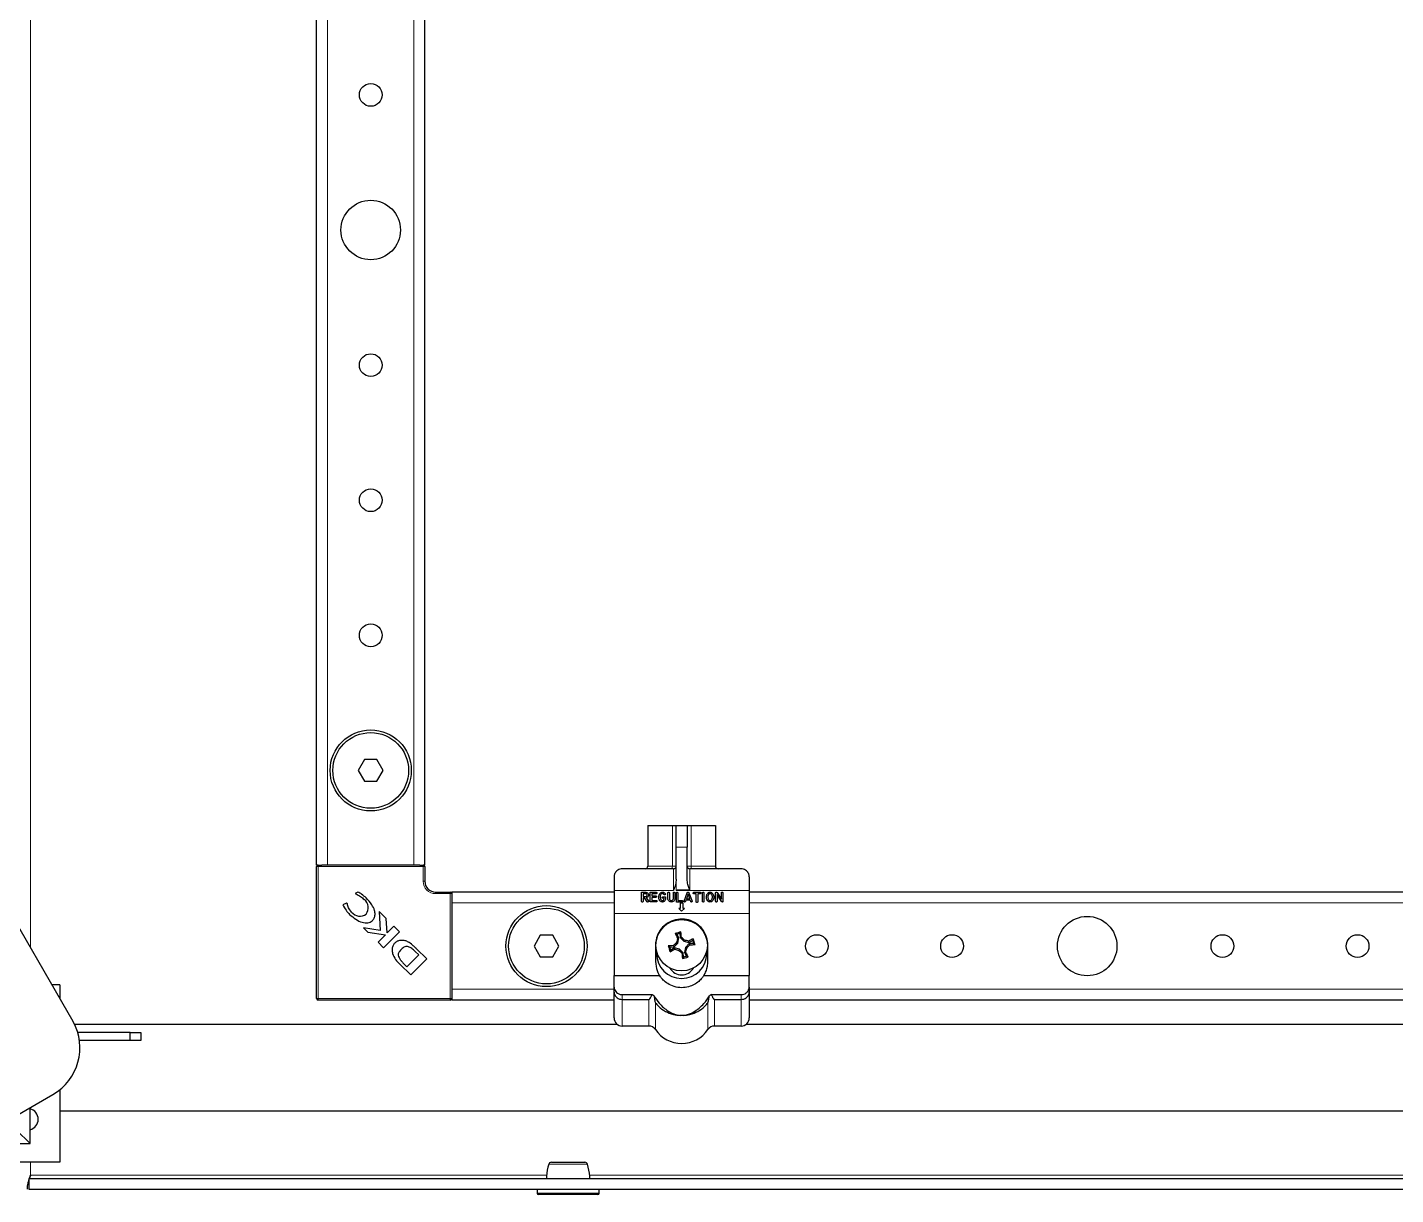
# Model space of a CAD drawing. Header units: millimetres. Extents: x -1235 to 3208, y -2404 to 1219.
# Drawn here: x -390.1 to -137.1, y -1553.3 to -1337.3 of the extents above; entities that cross this region are included whole.
import ezdxf

# ---------------------------------------------------------------- set-up
doc = ezdxf.new("R2010")
doc.units = ezdxf.units.MM

msp = doc.modelspace()

# ---------------------------------------------------------------- linework, layer by layer
at = {"color": 8, "linetype": 'Continuous', "lineweight": 18}
for p, q in [((-389.49, -1507.64), (-389.49, 558.01)), ((-334.59, -1492.32), (-334.59, 542.68)), ((-318.59, -1492.32), (-318.59, 542.68)), ((-270.81, -1492.52), (-270.81, -1485.02)), ((-267.36, -1485.02), (-267.36, -1492.52)), ((-268.09, -1489.02), (-270.09, -1489.02)), ((-336.59, -1492.62), (-336.29, -1492.62)), ((-336.29, -1492.32), (-336.29, -1492.62)), ((-336.29, -1492.62), (-336.29, -1517.02)), ((-316.89, -1492.62), (-336.29, -1492.62)), ((-316.89, -1492.32), (-316.89, -1492.62)), ((-316.89, -1495.32), (-316.89, -1492.62)), ((-316.89, -1492.62), (-316.59, -1492.62)), ((-275.34, -1492.52), (-270.81, -1492.52)), ((-270.81, -1492.52), (-270.09, -1492.52)), ((-268.09, -1492.52), (-267.36, -1492.52)), ((-267.36, -1492.52), (-262.84, -1492.52)), ((-316.59, -1495.32), (-316.89, -1495.32)), ((-270.59, -1497.02), (-270.59, -1493.02)), ((-270.09, -1497.02), (-270.09, -1494.96)), ((-267.59, -1493.02), (-267.59, -1496.95)), ((-314.59, -1497.32), (-314.59, -1497.62)), ((-311.89, -1497.62), (-314.59, -1497.62)), ((-311.89, -1497.32), (-311.89, -1497.62)), ((-311.89, -1517.02), (-311.89, -1497.62)), ((-311.89, -1497.62), (-311.59, -1497.62)), ((-270.59, -1497.02), (-281.59, -1497.02)), ((-256.59, -1497.02), (-270.09, -1497.02)), ((-281.59, -1499.32), (-311.59, -1499.32)), ((23.41, -1499.32), (-256.59, -1499.32)), ((-256.59, -1501.27), (-281.59, -1501.27)), ((-281.59, -1515.32), (-311.59, -1515.32)), ((23.41, -1515.32), (-256.59, -1515.32)), ((-336.29, -1517.02), (-336.59, -1517.02)), ((-336.29, -1517.02), (-311.89, -1517.02)), ((-336.29, -1517.02), (-336.29, -1517.32)), ((-311.89, -1517.02), (-311.89, -1517.32)), ((-311.89, -1517.02), (-311.59, -1517.02)), ((-280.09, -1516.31), (-280.09, -1517.2)), ((-280.09, -1517.2), (-280.09, -1522.12)), ((-275.18, -1522.12), (-275.18, -1517.2)), ((-273.94, -1517.8), (-273.94, -1522.77)), ((-264.23, -1522.77), (-264.23, -1517.8)), ((-263, -1517.2), (-263, -1522.12)), ((-258.09, -1517.2), (-258.09, -1516.31)), ((-258.09, -1522.12), (-258.09, -1517.2)), ((-389.49, -1549.72), (-389.49, -1547.32)), ((-294.06, -1549.72), (-389.49, -1549.72)), ((-3.06, -1549.72), (-286.11, -1549.72)), ((-295.84, -1553.07), (-293.23, -1553.07)), ((-293.23, -1553.07), (-284.34, -1553.07))]:
    msp.add_line(p, q, dxfattribs=at)
at = {"color": 7, "linetype": 'Continuous', "lineweight": 25}
for p, q in [((-336.59, -1492.32), (-336.59, 542.68)), ((-316.59, -1492.32), (-316.59, 542.68)), ((-327.74, -1472.82), (-328.89, -1474.82)), ((-328.89, -1474.82), (-327.74, -1476.82)), ((-325.43, -1472.82), (-327.74, -1472.82)), ((-324.28, -1474.82), (-325.43, -1472.82)), ((-325.43, -1476.82), (-324.28, -1474.82)), ((-327.74, -1476.82), (-325.43, -1476.82)), ((-275.34, -1485.02), (-275.34, -1492.52)), ((-275.34, -1485.02), (-270.81, -1485.02)), ((-270.81, -1485.02), (-270.09, -1485.02)), ((-270.09, -1485.02), (-268.09, -1485.02)), ((-270.09, -1489.02), (-270.09, -1485.02)), ((-268.09, -1485.02), (-268.09, -1489.02)), ((-268.09, -1485.02), (-267.36, -1485.02)), ((-267.36, -1485.02), (-262.84, -1485.02)), ((-262.84, -1485.02), (-262.84, -1492.52)), ((-270.09, -1494.96), (-270.09, -1489.02)), ((-268.09, -1494.96), (-268.09, -1489.02)), ((-381.62, -1521.26), (-399.46, -1490.37)), ((-336.29, -1492.32), (-336.59, -1492.32)), ((-336.59, -1517.02), (-336.59, -1492.62)), ((-336.29, -1492.32), (-335.64, -1492.32)), ((-334.59, -1492.32), (-335.64, -1492.32)), ((-318.59, -1492.32), (-334.59, -1492.32)), ((-317.53, -1492.32), (-318.59, -1492.32)), ((-317.53, -1492.32), (-316.89, -1492.32)), ((-316.59, -1492.32), (-316.89, -1492.32)), ((-316.59, -1492.62), (-316.59, -1495.32)), ((-281.59, -1494.52), (-281.59, -1497.02)), ((-270.59, -1493.02), (-280.09, -1493.02)), ((-258.09, -1493.02), (-267.59, -1493.02)), ((-256.59, -1494.52), (-256.59, -1497.02)), ((-328.96, -1497.32), (-329.47, -1497.57)), ((-329.47, -1497.57), (-329.36, -1497.68)), ((-314.59, -1497.32), (-311.89, -1497.32)), ((-281.59, -1497.32), (-311.59, -1497.32)), ((-311.59, -1497.32), (-311.59, -1497.62)), ((-311.59, -1497.62), (-311.59, -1498.26)), ((-281.59, -1497.02), (-281.59, -1501.27)), ((-276.49, -1499.03), (-276.49, -1497.37)), ((-276.49, -1497.37), (-275.74, -1497.37)), ((-276.23, -1497.63), (-276.23, -1498.14)), ((-275.73, -1497.63), (-276.23, -1497.63)), ((-274.89, -1499.14), (-274.89, -1497.37)), ((-274.89, -1497.37), (-273.82, -1497.37)), ((-273.82, -1497.63), (-274.62, -1497.63)), ((-274.62, -1497.63), (-274.62, -1498.04)), ((-271.63, -1498.56), (-271.63, -1497.48)), ((-271.36, -1497.48), (-271.36, -1498.56)), ((-270.62, -1498.54), (-270.62, -1497.48)), ((-270.36, -1497.48), (-270.36, -1498.54)), ((-270.07, -1499.17), (-270.07, -1497.51)), ((-269.8, -1497.51), (-269.8, -1498.9)), ((-268.65, -1498.99), (-268.07, -1497.46)), ((-267.91, -1497.7), (-268.22, -1498.57)), ((-267.59, -1498.57), (-267.91, -1497.7)), ((-267.75, -1497.48), (-267.16, -1498.99)), ((-266.82, -1497.37), (-265.7, -1497.37)), ((-266.4, -1497.63), (-266.82, -1497.63)), ((-266.4, -1499.1), (-266.4, -1497.63)), ((-265.7, -1497.63), (-266.09, -1497.63)), ((-266.09, -1497.63), (-266.09, -1499.1)), ((-265.23, -1499.03), (-265.23, -1497.5)), ((-264.96, -1497.5), (-264.96, -1499.03)), ((-262.81, -1499.03), (-262.81, -1497.47)), ((-261.7, -1499.06), (-262.54, -1497.79)), ((-262.54, -1497.79), (-262.54, -1499.03)), ((-262.53, -1497.43), (-261.73, -1498.66)), ((-261.73, -1498.66), (-261.73, -1497.48)), ((-261.46, -1497.48), (-261.46, -1499.04)), ((-256.59, -1497.02), (-256.59, -1501.27)), ((23.41, -1497.32), (-256.59, -1497.32)), ((-331.04, -1499.38), (-331.73, -1499.71)), ((-330.9, -1499.52), (-331.04, -1499.38)), ((-311.59, -1498.26), (-311.59, -1499.32)), ((-311.59, -1499.32), (-311.59, -1515.32)), ((-276.23, -1498.14), (-275.64, -1498.14)), ((-275.94, -1498.4), (-276.23, -1498.4)), ((-276.23, -1498.4), (-276.23, -1499.03)), ((-275.45, -1499.11), (-275.94, -1498.4)), ((-275.63, -1498.4), (-275.23, -1498.97)), ((-273.82, -1499.14), (-274.89, -1499.14)), ((-274.62, -1498.04), (-273.88, -1498.04)), ((-273.88, -1498.31), (-274.62, -1498.31)), ((-274.62, -1498.31), (-274.62, -1498.88)), ((-274.62, -1498.88), (-273.82, -1498.88)), ((-272.55, -1498.21), (-272.06, -1498.21)), ((-272.35, -1498.47), (-272.55, -1498.47)), ((-272.06, -1498.21), (-272.06, -1498.51)), ((-269, -1499.17), (-270.07, -1499.17)), ((-269.8, -1498.9), (-269.01, -1498.9)), ((-269.59, -1500.37), (-269.09, -1500.87)), ((-269.34, -1500.37), (-269.59, -1500.37)), ((-268.84, -1499.37), (-269.34, -1499.37)), ((-269.34, -1499.37), (-269.34, -1500.37)), ((-269.09, -1500.87), (-268.59, -1500.37)), ((-268.84, -1500.37), (-268.84, -1499.37)), ((-268.59, -1500.37), (-268.84, -1500.37)), ((-268.31, -1498.83), (-268.4, -1499.08)), ((-267.5, -1498.83), (-268.31, -1498.83)), ((-268.22, -1498.57), (-267.59, -1498.57)), ((-267.4, -1499.07), (-267.5, -1498.83)), ((-325, -1500.95), (-324.82, -1504.42)), ((-323.71, -1502.23), (-325, -1500.95)), ((-323.54, -1504.89), (-323.71, -1502.23)), ((-281.59, -1501.27), (-281.59, -1512.77)), ((-256.59, -1501.27), (-256.59, -1512.77)), ((-327.92, -1503.95), (-327.12, -1504.74)), ((-324.82, -1504.42), (-327.92, -1503.95)), ((-327.12, -1504.74), (-323.85, -1505.23)), ((-323.85, -1505.23), (-325.24, -1506.62)), ((-324.2, -1507.67), (-321.24, -1504.71)), ((-322.29, -1503.65), (-323.54, -1504.89)), ((-321.24, -1504.71), (-322.29, -1503.65)), ((-295.24, -1505.32), (-296.39, -1507.32)), ((-292.93, -1505.32), (-295.24, -1505.32)), ((-291.78, -1507.32), (-292.93, -1505.32)), ((-269.99, -1505.13), (-270.3, -1505.01)), ((-269.99, -1505.13), (-269.41, -1504.96)), ((-269.59, -1505.82), (-269.99, -1505.13)), ((-269.41, -1504.96), (-269.22, -1504.7)), ((-269.41, -1504.96), (-269.38, -1505.76)), ((-325.24, -1506.62), (-324.2, -1507.67)), ((-318.12, -1507.82), (-318.14, -1507.8)), ((-316.23, -1509.71), (-318.12, -1507.82)), ((-296.39, -1507.32), (-295.24, -1509.32)), ((-292.93, -1509.32), (-291.78, -1507.32)), ((-273.94, -1507.17), (-273.94, -1510.17)), ((-271.29, -1507.5), (-271.55, -1507.31)), ((-271.29, -1507.5), (-270.49, -1507.46)), ((-271.12, -1508.08), (-271.29, -1507.5)), ((-270.43, -1507.67), (-271.12, -1508.08)), ((-270.49, -1507.46), (-270.59, -1507.24)), ((-270.49, -1507.46), (-269.82, -1506.76)), ((-270.43, -1507.67), (-270.4, -1507.92)), ((-269.49, -1507.9), (-270.43, -1507.67)), ((-269.82, -1506.76), (-270.03, -1506.65)), ((-269.59, -1505.82), (-269.83, -1505.86)), ((-269.82, -1506.76), (-269.59, -1505.82)), ((-269.49, -1507.9), (-269.61, -1508.12)), ((-268.79, -1508.58), (-269.49, -1507.9)), ((-269.38, -1505.76), (-269.16, -1505.66)), ((-269.38, -1505.76), (-268.68, -1506.43)), ((-268.68, -1506.43), (-268.57, -1506.22)), ((-268.68, -1506.43), (-267.74, -1506.66)), ((-268.35, -1507.57), (-268.58, -1508.51)), ((-267.68, -1506.87), (-268.35, -1507.57)), ((-268.35, -1507.57), (-268.14, -1507.69)), ((-267.74, -1506.66), (-267.77, -1506.42)), ((-267.74, -1506.66), (-267.05, -1506.26)), ((-266.88, -1506.84), (-267.68, -1506.87)), ((-267.68, -1506.87), (-267.58, -1507.09)), ((-267.05, -1506.26), (-266.93, -1505.96)), ((-267.05, -1506.26), (-266.88, -1506.84)), ((-266.88, -1506.84), (-266.62, -1507.03)), ((-264.24, -1510.17), (-264.24, -1507.17)), ((-320.64, -1510.43), (-319.89, -1511.15)), ((-319.89, -1511.15), (-317.71, -1508.97)), ((-319.19, -1512.67), (-316.23, -1509.71)), ((-317.71, -1508.97), (-318.39, -1508.31)), ((-295.24, -1509.32), (-292.93, -1509.32)), ((-273.74, -1508.67), (-273.94, -1508.67)), ((-271.12, -1508.08), (-271.24, -1508.38)), ((-268.79, -1508.58), (-269.01, -1508.68)), ((-268.76, -1509.37), (-268.95, -1509.64)), ((-268.76, -1509.37), (-268.79, -1508.58)), ((-268.18, -1509.2), (-268.76, -1509.37)), ((-268.58, -1508.51), (-268.34, -1508.48)), ((-268.58, -1508.51), (-268.18, -1509.2)), ((-268.18, -1509.2), (-267.87, -1509.32)), ((-264.24, -1508.67), (-264.44, -1508.67)), ((-321.18, -1510.68), (-319.19, -1512.67)), ((-281.59, -1514.91), (-281.59, -1512.77)), ((-281.59, -1512.77), (-273.18, -1512.77)), ((-264.99, -1512.77), (-256.59, -1512.77)), ((-256.59, -1514.91), (-256.59, -1512.77)), ((-384.09, -1514.52), (-385.52, -1514.52)), ((-384.09, -1514.52), (-384.09, -1517)), ((-311.59, -1515.32), (-311.59, -1516.37)), ((-281.59, -1515.82), (-281.59, -1514.91)), ((-256.59, -1514.91), (-256.59, -1515.82)), ((-311.89, -1517.32), (-336.29, -1517.32)), ((-311.59, -1516.37), (-311.59, -1517.02)), ((-311.59, -1517.02), (-311.59, -1517.32)), ((-281.59, -1517.32), (-311.59, -1517.32)), ((-281.59, -1520.62), (-281.59, -1515.82)), ((-280.09, -1516.31), (-274.57, -1516.31)), ((-280.09, -1517.2), (-275.18, -1517.2)), ((-263.6, -1516.31), (-258.09, -1516.31)), ((-263, -1517.2), (-258.09, -1517.2)), ((-256.59, -1515.82), (-256.59, -1520.62)), ((23.41, -1517.32), (-256.59, -1517.32)), ((-280.99, -1521.82), (-381.34, -1521.82)), ((-275.18, -1522.12), (-280.09, -1522.12)), ((-258.09, -1522.12), (-263, -1522.12)), ((48.91, -1521.82), (-257.19, -1521.82)), ((-371.09, -1523.32), (-380.76, -1523.32)), ((-371.09, -1524.82), (-380.45, -1524.82)), ((-371.09, -1524.82), (-371.09, -1523.32)), ((-371.09, -1523.32), (-369.09, -1523.32)), ((-369.09, -1524.82), (-371.09, -1524.82)), ((-369.09, -1523.32), (-369.09, -1524.82)), ((-392.31, -1538.79), (-385.36, -1534.78)), ((-384.09, -1533.9), (-384.09, -1547.32)), ((-389.59, -1537.42), (-389.59, -1537.22)), ((-389.59, -1541.29), (-389.59, -1537.42)), ((-384.09, -1537.82), (48.91, -1537.82)), ((-392.08, -1541.36), (-389.59, -1543.86)), ((-389.59, -1543.86), (-389.59, -1541.29)), ((-398.59, -1543.86), (-389.59, -1543.86)), ((-384.09, -1547.32), (-404.09, -1547.32)), ((-389.79, -1550.32), (100.61, -1550.32)), ((-389.79, -1550.32), (-389.79, -1552.32)), ((-389.7, -1550.32), (-389.49, -1549.72)), ((-389.79, -1552.32), (100.61, -1552.32)), ((-295.84, -1552.32), (-295.84, -1553.07)), ((-293.09, -1553.32), (-295.59, -1553.32)), ((-284.59, -1553.32), (-293.09, -1553.32)), ((-284.34, -1553.07), (-284.34, -1552.32))]:
    msp.add_line(p, q, dxfattribs=at)
at = {"color": 8, "linetype": 'Continuous', "lineweight": 18, "flags": 128}
for points in [[(-270.81, -1492.52), (-270.81, -1492.62), (-270.82, -1492.71), (-270.83, -1492.8), (-270.85, -1492.87), (-270.87, -1492.93), (-270.89, -1492.98), (-270.92, -1493.01), (-270.95, -1493.02)], [(-267.22, -1493.02), (-267.25, -1493.01), (-267.28, -1492.98), (-267.3, -1492.93), (-267.32, -1492.87), (-267.34, -1492.8), (-267.35, -1492.71), (-267.36, -1492.62), (-267.36, -1492.52)]]:
    msp.add_lwpolyline(points, dxfattribs=at)
at = {"color": 7, "linetype": 'Continuous', "lineweight": 25}
for centre, radius in [((-326.59, -1349.82), 2.1), ((-326.59, -1374.82), 5.5), ((-326.59, -1399.82), 2.1), ((-326.59, -1424.82), 2.1), ((-326.59, -1449.82), 2.1), ((-326.59, -1474.82), 7.5), ((-326.59, -1474.82), 7), ((-294.09, -1507.32), 7.5), ((-294.09, -1507.32), 7), ((-269.09, -1507.17), 4.75), ((-194.09, -1507.32), 5.5), ((-244.09, -1507.32), 2.1), ((-219.09, -1507.32), 2.1), ((-169.09, -1507.32), 2.1), ((-144.09, -1507.32), 2.1)]:
    msp.add_circle(centre, radius, dxfattribs=at)
for centre, radius, start, end in [((-336.29, -1492.62), 0.3, 90, 180), ((-316.89, -1492.62), 0.3, 0, 90), ((-275.84, -1492.52), 0.5, 270, 0), ((-270.59, -1492.52), 0.5, 270, 0), ((-267.59, -1492.52), 0.5, 180, 270), ((-262.34, -1492.52), 0.5, 180, 270), ((-314.59, -1495.32), 2, 180, 270), ((-311.89, -1497.62), 0.3, 0, 90), ((-328.99, -1500.24), 1.94, 323.3097, 52.3464), ((-328.59, -1499.81), 1.97, 218.454, 305.887), ((-248.79, -1576.73), 74.88, 105.834, 106.6907), ((-209.53, -1472.23), 69.05, 208.3479, 209.1477), ((-338.09, -1509.73), 69.05, 3.3769, 4.1768), ((-266.53, -1576.17), 69.05, 93.3769, 94.1768), ((-199.52, -1486.88), 74.88, 195.834, 196.6907), ((-304.03, -1447.61), 69.05, 298.3479, 299.1477), ((-215.22, -1558.72), 75.61, 136.4711, 137.0889), ((-251.38, -1434.74), 75.61, 255.4358, 256.0536), ((-196.65, -1524.87), 75.61, 165.4358, 166.0536), ((-320.64, -1561.04), 75.61, 46.4711, 47.0889), ((-286.79, -1579.6), 75.61, 75.4358, 76.0536), ((-341.52, -1489.47), 75.61, 345.4358, 346.0536), ((-322.96, -1455.61), 75.61, 316.4711, 317.0889), ((-234.15, -1566.72), 69.05, 118.3479, 119.1477), ((-271.65, -1438.17), 69.05, 273.3769, 274.1768), ((-338.65, -1527.46), 74.88, 15.834, 16.6907), ((-317.98, -1507.02), 4.87, 200.3445, 228.7777), ((-316.16, -1506.24), 6.12, 216.9888, 223.0744), ((-269.09, -1508.67), 4.65, 180, 0), ((-217.53, -1453.3), 75.61, 226.4711, 227.0889), ((-200.09, -1504.61), 69.05, 183.3769, 184.1768), ((-289.38, -1437.6), 74.88, 285.834, 286.6907), ((-328.64, -1542.11), 69.05, 28.3479, 29.1477), ((-269.09, -1510.17), 2.5, 209.1764, 330.8236), ((-336.29, -1517.02), 0.3, 180, 270), ((-311.89, -1517.02), 0.3, 270, 0), ((-280.09, -1520.62), 1.5, 180, 270), ((-258.09, -1520.62), 1.5, 270, 0), ((-390.36, -1526.12), 10, 300, 29.0469), ((-275.18, -1523.62), 1.5, 34.5604, 90), ((-269.09, -1519.42), 5.9, 214.5604, 325.4396), ((-263, -1523.62), 1.5, 90, 145.4396), ((-390.09, -1539.36), 2, 284.4775, 75.5225), ((-293.2, -1547.82), 0.5, 89.9637, 164.834), ((-286.97, -1547.82), 0.5, 15.2465, 90.046), ((-295.59, -1553.07), 0.25, 180, 270), ((-284.59, -1553.07), 0.25, 270, 0)]:
    msp.add_arc(centre, radius, start, end, dxfattribs=at)
at = {"color": 8, "linetype": 'Continuous', "lineweight": 18}
msp.add_arc((-314.59, -1495.32), 2.3, 180, 270, dxfattribs=at)
at = {"color": 7, "linetype": 'Continuous', "lineweight": 25}
msp.add_ellipse((15159.09, -1497.02), major_axis=(15429.18, 0), ratio=0.000259, start_param=3.123591, end_param=3.141593, dxfattribs=at)
for points, knots in [([(-280.09, -1493.02), (-280.09, -1493.02), (-280.16, -1493.02), (-280.51, -1493.04), (-281.04, -1493.28), (-281.5, -1493.86), (-281.56, -1494.33), (-281.59, -1494.52)], [0, 0, 0, 0, 0.003231, 0.101221, 0.514725, 0.80586, 1, 1, 1, 1]), ([(-270.09, -1494.96), (-270.12, -1495.29), (-270.2, -1496), (-270.46, -1496.66), (-270.58, -1497.01), (-270.59, -1497.02)], [0, 0, 0, 0, 0.475461, 0.994056, 1, 1, 1, 1]), ([(-267.59, -1496.95), (-267.59, -1496.95), (-267.59, -1496.95), (-267.6, -1496.94), (-267.61, -1496.92), (-267.64, -1496.84), (-267.76, -1496.51), (-267.99, -1495.88), (-268.05, -1495.28), (-268.09, -1494.96)], [0, 0, 0, 0, 0.00167, 0.003889, 0.009531, 0.034361, 0.132751, 0.526214, 1, 1, 1, 1]), ([(-256.59, -1494.52), (-256.61, -1494.33), (-256.67, -1493.86), (-257.13, -1493.28), (-257.66, -1493.04), (-258.01, -1493.02), (-258.08, -1493.02), (-258.09, -1493.02)], [0, 0, 0, 0, 0.19414, 0.485275, 0.898779, 0.996769, 1, 1, 1, 1]), ([(-329.36, -1497.68), (-329.05, -1497.82), (-328.47, -1498.09), (-328.01, -1498.51), (-327.81, -1498.71)], [0, 0, 0, 0, 0.5476433, 1, 1, 1, 1]), ([(-327.45, -1498.42), (-327.71, -1498.18), (-328.18, -1497.75), (-328.73, -1497.45), (-328.96, -1497.32)], [0, 0, 0, 0, 0.577653, 1, 1, 1, 1]), ([(-275.74, -1497.37), (-275.66, -1497.38), (-275.52, -1497.39), (-275.41, -1497.47), (-275.36, -1497.51)], [0, 0, 0, 0, 0.559747, 1, 1, 1, 1]), ([(-275.54, -1497.7), (-275.58, -1497.68), (-275.63, -1497.64), (-275.7, -1497.64), (-275.73, -1497.63)], [0, 0, 0, 0, 0.559136, 1, 1, 1, 1]), ([(-275.46, -1497.9), (-275.47, -1497.85), (-275.47, -1497.78), (-275.52, -1497.73), (-275.54, -1497.7)], [0, 0, 0, 0, 0.559692, 1, 1, 1, 1]), ([(-275.54, -1498.09), (-275.52, -1498.08), (-275.5, -1498.05), (-275.47, -1497.98), (-275.46, -1497.93), (-275.46, -1497.9)], [0, 0, 0, 0, 0.279917, 0.56006, 1, 1, 1, 1]), ([(-275.2, -1497.89), (-275.21, -1497.99), (-275.22, -1498.15), (-275.34, -1498.26), (-275.4, -1498.31)], [0, 0, 0, 0, 0.559457, 1, 1, 1, 1]), ([(-275.36, -1497.51), (-275.31, -1497.57), (-275.21, -1497.68), (-275.2, -1497.83), (-275.2, -1497.89)], [0, 0, 0, 0, 0.5589475, 1, 1, 1, 1]), ([(-273.82, -1497.37), (-273.8, -1497.37), (-273.76, -1497.37), (-273.7, -1497.4), (-273.67, -1497.45), (-273.67, -1497.49), (-273.67, -1497.5)], [0, 0, 0, 0, 0.280872, 0.559701, 0.779382, 1, 1, 1, 1]), ([(-273.67, -1497.5), (-273.67, -1497.52), (-273.68, -1497.57), (-273.73, -1497.63), (-273.79, -1497.63), (-273.82, -1497.63)], [0, 0, 0, 0, 0.2810527, 0.5596626, 1, 1, 1, 1]), ([(-273.33, -1498.27), (-273.32, -1498.14), (-273.31, -1497.89), (-273.19, -1497.69), (-273.13, -1497.6)], [0, 0, 0, 0, 0.56034, 1, 1, 1, 1]), ([(-273.13, -1497.6), (-273.06, -1497.52), (-272.92, -1497.37), (-272.73, -1497.35), (-272.64, -1497.35)], [0, 0, 0, 0, 0.5592171, 1, 1, 1, 1]), ([(-272.65, -1497.61), (-272.69, -1497.61), (-272.76, -1497.62), (-272.88, -1497.7), (-273.04, -1497.91), (-273.05, -1498.13), (-273.06, -1498.27)], [0, 0, 0, 0, 0.125332, 0.250695, 0.500738, 1, 1, 1, 1]), ([(-272.46, -1497.66), (-272.49, -1497.64), (-272.55, -1497.61), (-272.62, -1497.61), (-272.65, -1497.61)], [0, 0, 0, 0, 0.558634, 1, 1, 1, 1]), ([(-272.64, -1497.35), (-272.57, -1497.35), (-272.45, -1497.35), (-272.34, -1497.41), (-272.29, -1497.44)], [0, 0, 0, 0, 0.560514, 1, 1, 1, 1]), ([(-272.36, -1497.77), (-272.37, -1497.75), (-272.4, -1497.71), (-272.44, -1497.67), (-272.46, -1497.66)], [0, 0, 0, 0, 0.560467, 1, 1, 1, 1]), ([(-272.25, -1497.83), (-272.27, -1497.83), (-272.32, -1497.82), (-272.34, -1497.79), (-272.36, -1497.77)], [0, 0, 0, 0, 0.558039, 1, 1, 1, 1]), ([(-272.29, -1497.44), (-272.26, -1497.47), (-272.19, -1497.52), (-272.14, -1497.59), (-272.12, -1497.62)], [0, 0, 0, 0, 0.559542, 1, 1, 1, 1]), ([(-272.09, -1497.71), (-272.1, -1497.73), (-272.11, -1497.77), (-272.15, -1497.81), (-272.2, -1497.83), (-272.23, -1497.83), (-272.25, -1497.83)], [0, 0, 0, 0, 0.277709, 0.558209, 0.77892, 1, 1, 1, 1]), ([(-272.12, -1497.62), (-272.11, -1497.64), (-272.1, -1497.66), (-272.09, -1497.69), (-272.09, -1497.71)], [0, 0, 0, 0, 0.560691, 1, 1, 1, 1]), ([(-271.63, -1497.48), (-271.63, -1497.46), (-271.62, -1497.42), (-271.6, -1497.37), (-271.55, -1497.35), (-271.52, -1497.35), (-271.51, -1497.35)], [0, 0, 0, 0, 0.280849, 0.55949, 0.779158, 1, 1, 1, 1]), ([(-271.51, -1497.35), (-271.49, -1497.35), (-271.44, -1497.35), (-271.39, -1497.38), (-271.37, -1497.43), (-271.36, -1497.46), (-271.36, -1497.48)], [0, 0, 0, 0, 0.28091, 0.559174, 0.779166, 1, 1, 1, 1]), ([(-270.62, -1497.48), (-270.62, -1497.46), (-270.62, -1497.42), (-270.59, -1497.37), (-270.54, -1497.35), (-270.51, -1497.35), (-270.5, -1497.35)], [0, 0, 0, 0, 0.2809, 0.559498, 0.779148, 1, 1, 1, 1]), ([(-270.5, -1497.35), (-270.48, -1497.35), (-270.44, -1497.35), (-270.38, -1497.38), (-270.36, -1497.43), (-270.36, -1497.46), (-270.36, -1497.48)], [0, 0, 0, 0, 0.280888, 0.559023, 0.779155, 1, 1, 1, 1]), ([(-270.07, -1497.51), (-270.07, -1497.49), (-270.07, -1497.45), (-270.04, -1497.4), (-269.99, -1497.37), (-269.96, -1497.37), (-269.95, -1497.37)], [0, 0, 0, 0, 0.280912, 0.559405, 0.779108, 1, 1, 1, 1]), ([(-269.95, -1497.37), (-269.93, -1497.37), (-269.88, -1497.37), (-269.83, -1497.41), (-269.81, -1497.46), (-269.81, -1497.49), (-269.8, -1497.51)], [0, 0, 0, 0, 0.280813, 0.559099, 0.77917, 1, 1, 1, 1]), ([(-268.07, -1497.46), (-268.06, -1497.44), (-268.05, -1497.4), (-268, -1497.36), (-267.95, -1497.35), (-267.92, -1497.35)], [0, 0, 0, 0, 0.2814649, 0.5617718, 1, 1, 1, 1]), ([(-267.92, -1497.35), (-267.9, -1497.35), (-267.86, -1497.35), (-267.79, -1497.39), (-267.76, -1497.44), (-267.75, -1497.48)], [0, 0, 0, 0, 0.2812256, 0.5615217, 1, 1, 1, 1]), ([(-266.95, -1497.5), (-266.95, -1497.48), (-266.95, -1497.44), (-266.91, -1497.39), (-266.86, -1497.37), (-266.83, -1497.37), (-266.82, -1497.37)], [0, 0, 0, 0, 0.280713, 0.558701, 0.779045, 1, 1, 1, 1]), ([(-266.82, -1497.63), (-266.84, -1497.63), (-266.88, -1497.63), (-266.93, -1497.6), (-266.95, -1497.55), (-266.95, -1497.52), (-266.95, -1497.5)], [0, 0, 0, 0, 0.2807603, 0.5588212, 0.7789154, 1, 1, 1, 1]), ([(-265.7, -1497.37), (-265.68, -1497.37), (-265.63, -1497.37), (-265.57, -1497.4), (-265.54, -1497.45), (-265.54, -1497.48), (-265.54, -1497.5)], [0, 0, 0, 0, 0.280951, 0.559967, 0.779431, 1, 1, 1, 1]), ([(-265.54, -1497.5), (-265.54, -1497.52), (-265.54, -1497.57), (-265.6, -1497.63), (-265.66, -1497.63), (-265.7, -1497.63)], [0, 0, 0, 0, 0.2810191, 0.5596788, 1, 1, 1, 1]), ([(-265.23, -1497.5), (-265.23, -1497.48), (-265.22, -1497.44), (-265.2, -1497.4), (-265.15, -1497.37), (-265.12, -1497.37), (-265.11, -1497.37)], [0, 0, 0, 0, 0.280828, 0.559417, 0.779393, 1, 1, 1, 1]), ([(-265.11, -1497.37), (-265.09, -1497.37), (-265.04, -1497.37), (-264.99, -1497.4), (-264.97, -1497.45), (-264.96, -1497.49), (-264.96, -1497.5)], [0, 0, 0, 0, 0.2807653, 0.5591779, 0.7791749, 1, 1, 1, 1]), ([(-264.51, -1498.27), (-264.5, -1498.14), (-264.49, -1497.92), (-264.38, -1497.73), (-264.34, -1497.64)], [0, 0, 0, 0, 0.5599138, 1, 1, 1, 1]), ([(-264.34, -1497.64), (-264.27, -1497.55), (-264.15, -1497.39), (-263.95, -1497.36), (-263.86, -1497.35)], [0, 0, 0, 0, 0.560137, 1, 1, 1, 1]), ([(-264.15, -1497.81), (-264.18, -1497.9), (-264.24, -1498.04), (-264.24, -1498.2), (-264.24, -1498.27)], [0, 0, 0, 0, 0.559075, 1, 1, 1, 1]), ([(-263.86, -1497.61), (-263.89, -1497.61), (-263.96, -1497.62), (-264.07, -1497.69), (-264.12, -1497.77), (-264.15, -1497.81)], [0, 0, 0, 0, 0.2798318, 0.559843, 1, 1, 1, 1]), ([(-263.86, -1497.35), (-263.8, -1497.35), (-263.68, -1497.36), (-263.48, -1497.45), (-263.39, -1497.57), (-263.33, -1497.64)], [0, 0, 0, 0, 0.280496, 0.560765, 1, 1, 1, 1]), ([(-263.52, -1497.81), (-263.57, -1497.75), (-263.66, -1497.64), (-263.8, -1497.62), (-263.86, -1497.61)], [0, 0, 0, 0, 0.559596, 1, 1, 1, 1]), ([(-263.4, -1498.27), (-263.41, -1498.18), (-263.42, -1498.02), (-263.49, -1497.88), (-263.52, -1497.81)], [0, 0, 0, 0, 0.560046, 1, 1, 1, 1]), ([(-263.33, -1497.64), (-263.27, -1497.75), (-263.16, -1497.95), (-263.15, -1498.17), (-263.14, -1498.27)], [0, 0, 0, 0, 0.559312, 1, 1, 1, 1]), ([(-262.81, -1497.47), (-262.8, -1497.45), (-262.8, -1497.42), (-262.77, -1497.37), (-262.73, -1497.35), (-262.7, -1497.35), (-262.69, -1497.35)], [0, 0, 0, 0, 0.280941, 0.559114, 0.779089, 1, 1, 1, 1]), ([(-262.69, -1497.35), (-262.67, -1497.35), (-262.64, -1497.35), (-262.58, -1497.37), (-262.55, -1497.41), (-262.53, -1497.43)], [0, 0, 0, 0, 0.280638, 0.560877, 1, 1, 1, 1]), ([(-261.73, -1497.48), (-261.73, -1497.46), (-261.72, -1497.42), (-261.7, -1497.37), (-261.65, -1497.35), (-261.62, -1497.35), (-261.61, -1497.35)], [0, 0, 0, 0, 0.280888, 0.559482, 0.77927, 1, 1, 1, 1]), ([(-261.61, -1497.35), (-261.59, -1497.35), (-261.54, -1497.35), (-261.49, -1497.38), (-261.47, -1497.43), (-261.46, -1497.46), (-261.46, -1497.48)], [0, 0, 0, 0, 0.280836, 0.55925, 0.779182, 1, 1, 1, 1]), ([(-331.73, -1499.71), (-331.55, -1500.05), (-331.21, -1500.68), (-330.72, -1501.21), (-330.49, -1501.45)], [0, 0, 0, 0, 0.5368, 1, 1, 1, 1]), ([(-330.13, -1501.03), (-330.35, -1500.77), (-330.73, -1500.33), (-330.85, -1499.76), (-330.9, -1499.52)], [0, 0, 0, 0, 0.579608, 1, 1, 1, 1]), ([(-326.33, -1502.65), (-326.19, -1502.49), (-325.91, -1502.15), (-325.74, -1501.46), (-325.87, -1500.58), (-326.44, -1499.51), (-327.08, -1498.82), (-327.45, -1498.42)], [0, 0, 0, 0, 0.130532, 0.266031, 0.423997, 0.666819, 1, 1, 1, 1]), ([(-276.37, -1499.17), (-276.39, -1499.17), (-276.43, -1499.16), (-276.47, -1499.13), (-276.49, -1499.08), (-276.49, -1499.05), (-276.49, -1499.03)], [0, 0, 0, 0, 0.280437, 0.558281, 0.778899, 1, 1, 1, 1]), ([(-276.23, -1499.03), (-276.23, -1499.05), (-276.23, -1499.1), (-276.27, -1499.15), (-276.32, -1499.17), (-276.36, -1499.17), (-276.37, -1499.17)], [0, 0, 0, 0, 0.280498, 0.558325, 0.778868, 1, 1, 1, 1]), ([(-275.64, -1498.14), (-275.62, -1498.13), (-275.58, -1498.13), (-275.55, -1498.1), (-275.54, -1498.09)], [0, 0, 0, 0, 0.558174, 1, 1, 1, 1]), ([(-275.4, -1498.31), (-275.44, -1498.34), (-275.51, -1498.39), (-275.6, -1498.4), (-275.63, -1498.4)], [0, 0, 0, 0, 0.56031, 1, 1, 1, 1]), ([(-275.35, -1499.17), (-275.36, -1499.17), (-275.38, -1499.17), (-275.42, -1499.15), (-275.44, -1499.13), (-275.45, -1499.11)], [0, 0, 0, 0, 0.2802197, 0.5613047, 1, 1, 1, 1]), ([(-275.2, -1499.04), (-275.2, -1499.06), (-275.21, -1499.1), (-275.25, -1499.14), (-275.3, -1499.17), (-275.33, -1499.17), (-275.35, -1499.17)], [0, 0, 0, 0, 0.278138, 0.558544, 0.779161, 1, 1, 1, 1]), ([(-275.23, -1498.97), (-275.22, -1498.98), (-275.2, -1499), (-275.2, -1499.03), (-275.2, -1499.04)], [0, 0, 0, 0, 0.561079, 1, 1, 1, 1]), ([(-273.88, -1498.04), (-273.85, -1498.04), (-273.81, -1498.04), (-273.75, -1498.07), (-273.73, -1498.12), (-273.72, -1498.16), (-273.72, -1498.17)], [0, 0, 0, 0, 0.2809452, 0.5598972, 0.7795247, 1, 1, 1, 1]), ([(-273.72, -1498.17), (-273.72, -1498.2), (-273.73, -1498.24), (-273.78, -1498.3), (-273.84, -1498.3), (-273.88, -1498.31)], [0, 0, 0, 0, 0.281099, 0.559768, 1, 1, 1, 1]), ([(-273.82, -1498.88), (-273.8, -1498.88), (-273.76, -1498.88), (-273.7, -1498.91), (-273.67, -1498.96), (-273.67, -1499), (-273.67, -1499.01)], [0, 0, 0, 0, 0.280912, 0.5597137, 0.7794989, 1, 1, 1, 1]), ([(-273.67, -1499.01), (-273.67, -1499.03), (-273.68, -1499.08), (-273.73, -1499.14), (-273.79, -1499.14), (-273.82, -1499.14)], [0, 0, 0, 0, 0.281214, 0.559901, 1, 1, 1, 1]), ([(-273.14, -1498.88), (-273.2, -1498.77), (-273.31, -1498.58), (-273.32, -1498.37), (-273.33, -1498.27)], [0, 0, 0, 0, 0.5593467, 1, 1, 1, 1]), ([(-272.61, -1499.17), (-272.67, -1499.16), (-272.79, -1499.15), (-272.98, -1499.06), (-273.08, -1498.95), (-273.14, -1498.88)], [0, 0, 0, 0, 0.280314, 0.560507, 1, 1, 1, 1]), ([(-273.06, -1498.27), (-273.06, -1498.36), (-273.05, -1498.51), (-272.98, -1498.64), (-272.95, -1498.7)], [0, 0, 0, 0, 0.55998, 1, 1, 1, 1]), ([(-272.95, -1498.7), (-272.9, -1498.76), (-272.81, -1498.87), (-272.68, -1498.89), (-272.62, -1498.9)], [0, 0, 0, 0, 0.5608576, 1, 1, 1, 1]), ([(-272.68, -1498.34), (-272.68, -1498.32), (-272.68, -1498.28), (-272.65, -1498.23), (-272.6, -1498.21), (-272.57, -1498.21), (-272.55, -1498.21)], [0, 0, 0, 0, 0.280637, 0.55889, 0.779144, 1, 1, 1, 1]), ([(-272.55, -1498.47), (-272.57, -1498.47), (-272.61, -1498.47), (-272.66, -1498.44), (-272.68, -1498.39), (-272.68, -1498.36), (-272.68, -1498.34)], [0, 0, 0, 0, 0.280664, 0.558735, 0.779002, 1, 1, 1, 1]), ([(-272.62, -1498.9), (-272.59, -1498.9), (-272.53, -1498.9), (-272.43, -1498.85), (-272.4, -1498.78), (-272.38, -1498.74)], [0, 0, 0, 0, 0.281265, 0.561609, 1, 1, 1, 1]), ([(-272.27, -1499.04), (-272.32, -1499.08), (-272.43, -1499.16), (-272.56, -1499.16), (-272.61, -1499.17)], [0, 0, 0, 0, 0.558998, 1, 1, 1, 1]), ([(-272.38, -1498.74), (-272.37, -1498.69), (-272.35, -1498.6), (-272.35, -1498.51), (-272.35, -1498.47)], [0, 0, 0, 0, 0.559597, 1, 1, 1, 1]), ([(-272.06, -1498.51), (-272.06, -1498.62), (-272.08, -1498.82), (-272.21, -1498.98), (-272.27, -1499.04)], [0, 0, 0, 0, 0.560493, 1, 1, 1, 1]), ([(-271.41, -1499.03), (-271.48, -1498.96), (-271.61, -1498.82), (-271.62, -1498.64), (-271.63, -1498.56)], [0, 0, 0, 0, 0.558332, 1, 1, 1, 1]), ([(-270.97, -1499.17), (-271.06, -1499.17), (-271.22, -1499.16), (-271.35, -1499.07), (-271.41, -1499.03)], [0, 0, 0, 0, 0.55925, 1, 1, 1, 1]), ([(-271.36, -1498.56), (-271.36, -1498.62), (-271.35, -1498.72), (-271.28, -1498.8), (-271.24, -1498.83)], [0, 0, 0, 0, 0.560313, 1, 1, 1, 1]), ([(-271.24, -1498.83), (-271.2, -1498.85), (-271.12, -1498.9), (-271.03, -1498.9), (-270.99, -1498.9)], [0, 0, 0, 0, 0.559441, 1, 1, 1, 1]), ([(-270.99, -1498.9), (-270.93, -1498.9), (-270.83, -1498.89), (-270.69, -1498.8), (-270.63, -1498.67), (-270.62, -1498.59), (-270.62, -1498.54)], [0, 0, 0, 0, 0.280935, 0.559487, 0.779245, 1, 1, 1, 1]), ([(-270.36, -1498.54), (-270.36, -1498.64), (-270.37, -1498.82), (-270.53, -1499.04), (-270.75, -1499.14), (-270.9, -1499.16), (-270.97, -1499.17)], [0, 0, 0, 0, 0.280416, 0.558636, 0.778958, 1, 1, 1, 1]), ([(-269.01, -1498.9), (-268.98, -1498.91), (-268.94, -1498.91), (-268.89, -1498.93), (-268.86, -1498.98), (-268.85, -1499.02), (-268.85, -1499.04)], [0, 0, 0, 0, 0.280855, 0.559718, 0.779518, 1, 1, 1, 1]), ([(-268.85, -1499.04), (-268.85, -1499.06), (-268.86, -1499.1), (-268.91, -1499.16), (-268.97, -1499.17), (-269, -1499.17)], [0, 0, 0, 0, 0.2812663, 0.5600784, 1, 1, 1, 1]), ([(-268.65, -1499.04), (-268.65, -1499.03), (-268.65, -1499.02), (-268.65, -1499), (-268.65, -1498.99)], [0, 0, 0, 0, 0.559504, 1, 1, 1, 1]), ([(-268.53, -1499.17), (-268.55, -1499.17), (-268.58, -1499.16), (-268.63, -1499.13), (-268.65, -1499.09), (-268.65, -1499.06), (-268.65, -1499.04)], [0, 0, 0, 0, 0.2795786, 0.5591942, 0.7795822, 1, 1, 1, 1]), ([(-268.4, -1499.08), (-268.41, -1499.09), (-268.42, -1499.12), (-268.46, -1499.16), (-268.5, -1499.17), (-268.53, -1499.17)], [0, 0, 0, 0, 0.28077, 0.560807, 1, 1, 1, 1]), ([(-267.29, -1499.17), (-267.3, -1499.17), (-267.33, -1499.16), (-267.38, -1499.13), (-267.39, -1499.1), (-267.4, -1499.07)], [0, 0, 0, 0, 0.280695, 0.560335, 1, 1, 1, 1]), ([(-267.14, -1499.04), (-267.15, -1499.06), (-267.16, -1499.1), (-267.2, -1499.14), (-267.24, -1499.17), (-267.27, -1499.17), (-267.29, -1499.17)], [0, 0, 0, 0, 0.2785174, 0.5586134, 0.7793328, 1, 1, 1, 1]), ([(-267.16, -1498.99), (-267.15, -1499), (-267.15, -1499.02), (-267.14, -1499.04), (-267.14, -1499.04)], [0, 0, 0, 0, 0.560081, 1, 1, 1, 1]), ([(-266.26, -1499.24), (-266.28, -1499.24), (-266.32, -1499.24), (-266.37, -1499.2), (-266.4, -1499.15), (-266.4, -1499.12), (-266.4, -1499.1)], [0, 0, 0, 0, 0.2808221, 0.5590594, 0.7790938, 1, 1, 1, 1]), ([(-266.09, -1499.1), (-266.09, -1499.13), (-266.09, -1499.17), (-266.16, -1499.24), (-266.22, -1499.24), (-266.26, -1499.24)], [0, 0, 0, 0, 0.280801, 0.559621, 1, 1, 1, 1]), ([(-265.11, -1499.17), (-265.13, -1499.17), (-265.16, -1499.16), (-265.21, -1499.13), (-265.22, -1499.08), (-265.23, -1499.05), (-265.23, -1499.03)], [0, 0, 0, 0, 0.280437, 0.558281, 0.778899, 1, 1, 1, 1]), ([(-264.96, -1499.03), (-264.96, -1499.06), (-264.97, -1499.1), (-265.01, -1499.15), (-265.06, -1499.17), (-265.09, -1499.17), (-265.11, -1499.17)], [0, 0, 0, 0, 0.280518, 0.5583, 0.778735, 1, 1, 1, 1]), ([(-264.33, -1498.89), (-264.39, -1498.78), (-264.49, -1498.58), (-264.5, -1498.36), (-264.51, -1498.27)], [0, 0, 0, 0, 0.559149, 1, 1, 1, 1]), ([(-263.83, -1499.17), (-263.89, -1499.16), (-264, -1499.16), (-264.18, -1499.07), (-264.27, -1498.95), (-264.33, -1498.89)], [0, 0, 0, 0, 0.280367, 0.560574, 1, 1, 1, 1]), ([(-264.24, -1498.27), (-264.24, -1498.35), (-264.23, -1498.51), (-264.17, -1498.65), (-264.14, -1498.71)], [0, 0, 0, 0, 0.560273, 1, 1, 1, 1]), ([(-264.14, -1498.71), (-264.09, -1498.77), (-264.02, -1498.88), (-263.89, -1498.9), (-263.83, -1498.9)], [0, 0, 0, 0, 0.560567, 1, 1, 1, 1]), ([(-263.83, -1498.9), (-263.79, -1498.9), (-263.72, -1498.9), (-263.6, -1498.83), (-263.54, -1498.76), (-263.51, -1498.71)], [0, 0, 0, 0, 0.280435, 0.560605, 1, 1, 1, 1]), ([(-263.32, -1498.89), (-263.39, -1498.98), (-263.53, -1499.14), (-263.74, -1499.16), (-263.83, -1499.17)], [0, 0, 0, 0, 0.559137, 1, 1, 1, 1]), ([(-263.51, -1498.71), (-263.47, -1498.63), (-263.41, -1498.49), (-263.41, -1498.33), (-263.4, -1498.27)], [0, 0, 0, 0, 0.559133, 1, 1, 1, 1]), ([(-263.14, -1498.27), (-263.15, -1498.39), (-263.16, -1498.61), (-263.27, -1498.8), (-263.32, -1498.89)], [0, 0, 0, 0, 0.559865, 1, 1, 1, 1]), ([(-262.69, -1499.17), (-262.7, -1499.17), (-262.74, -1499.16), (-262.8, -1499.12), (-262.8, -1499.06), (-262.81, -1499.03)], [0, 0, 0, 0, 0.281503, 0.560294, 1, 1, 1, 1]), ([(-262.54, -1499.03), (-262.54, -1499.05), (-262.55, -1499.09), (-262.58, -1499.15), (-262.64, -1499.17), (-262.67, -1499.17), (-262.69, -1499.17)], [0, 0, 0, 0, 0.2805689, 0.5584768, 0.7788696, 1, 1, 1, 1]), ([(-261.58, -1499.17), (-261.6, -1499.17), (-261.63, -1499.16), (-261.67, -1499.12), (-261.69, -1499.08), (-261.7, -1499.06)], [0, 0, 0, 0, 0.278585, 0.558866, 1, 1, 1, 1]), ([(-261.46, -1499.04), (-261.46, -1499.05), (-261.47, -1499.09), (-261.49, -1499.14), (-261.54, -1499.17), (-261.57, -1499.17), (-261.58, -1499.17)], [0, 0, 0, 0, 0.280953, 0.559391, 0.779073, 1, 1, 1, 1]), ([(-330.49, -1501.45), (-330.12, -1501.78), (-329.42, -1502.39), (-328.25, -1502.94), (-327.31, -1503.08), (-326.67, -1502.93), (-326.44, -1502.74), (-326.33, -1502.65)], [0, 0, 0, 0, 0.315674, 0.58952, 0.813199, 0.909026, 1, 1, 1, 1]), ([(-264.24, -1507.17), (-264.28, -1506.66), (-264.37, -1505.66), (-265.14, -1504.19), (-266.33, -1503.07), (-267.79, -1502.4), (-269.41, -1502.24), (-271.01, -1502.62), (-272.39, -1503.5), (-273.38, -1504.74), (-273.87, -1506.04), (-273.92, -1506.83), (-273.94, -1507.17)], [0, 0, 0, 0, 0.108524, 0.217459, 0.318088, 0.417791, 0.519828, 0.622975, 0.725929, 0.827131, 0.926323, 1, 1, 1, 1]), ([(-319.47, -1506.67), (-319.67, -1506.56), (-320.06, -1506.35), (-320.69, -1506.24), (-321.29, -1506.27), (-321.82, -1506.48), (-322.26, -1506.84), (-322.55, -1507.35), (-322.67, -1508.01), (-322.58, -1508.46), (-322.54, -1508.71)], [0, 0, 0, 0, 0.138091, 0.265455, 0.384013, 0.496103, 0.605759, 0.71979, 0.847662, 1, 1, 1, 1]), ([(-320.97, -1507.94), (-321.06, -1508.04), (-321.23, -1508.21), (-321.41, -1508.49), (-321.5, -1508.76), (-321.5, -1509.09), (-321.34, -1509.49), (-321.16, -1509.77), (-321.06, -1509.93)], [0, 0, 0, 0, 0.176808, 0.319231, 0.43938, 0.552395, 0.749205, 1, 1, 1, 1]), ([(-318.39, -1508.31), (-318.59, -1508.12), (-318.96, -1507.77), (-319.5, -1507.44), (-319.95, -1507.38), (-320.29, -1507.45), (-320.64, -1507.64), (-320.85, -1507.83), (-320.97, -1507.94)], [0, 0, 0, 0, 0.274676, 0.503042, 0.607381, 0.716579, 0.843412, 1, 1, 1, 1]), ([(-318.63, -1507.35), (-318.77, -1507.21), (-319.04, -1506.97), (-319.34, -1506.76), (-319.47, -1506.67)], [0, 0, 0, 0, 0.55183, 1, 1, 1, 1]), ([(-318.14, -1507.8), (-318.22, -1507.73), (-318.38, -1507.57), (-318.54, -1507.42), (-318.63, -1507.35)], [0, 0, 0, 0, 0.486421, 1, 1, 1, 1]), ([(-273.94, -1510.17), (-273.85, -1510.79), (-273.68, -1512.07), (-273.21, -1512.71), (-273.19, -1512.76), (-273.18, -1512.77)], [0, 0, 0, 0, 0.417668, 0.852903, 1, 1, 1, 1]), ([(-264.99, -1512.77), (-264.94, -1512.69), (-264.83, -1512.52), (-264.31, -1511.45), (-264.25, -1510.47), (-264.24, -1510.17)], [0, 0, 0, 0, 0.378823, 0.812228, 1, 1, 1, 1]), ([(-264.99, -1512.77), (-265.01, -1512.8), (-265.05, -1512.87), (-265.42, -1513.37), (-266.07, -1514.01), (-266.99, -1514.59), (-268.14, -1514.98), (-269.47, -1515.07), (-270.82, -1514.77), (-271.94, -1514.14), (-272.67, -1513.46), (-273.06, -1512.96), (-273.17, -1512.78), (-273.18, -1512.77), (-273.18, -1512.77)], [0, 0, 0, 0, 0.088505, 0.177138, 0.262858, 0.344694, 0.430485, 0.525193, 0.625645, 0.723911, 0.812494, 0.894483, 0.978997, 1, 1, 1, 1]), ([(-281.59, -1514.91), (-281.57, -1515.06), (-281.54, -1515.34), (-281.3, -1515.74), (-280.94, -1516.07), (-280.52, -1516.27), (-280.22, -1516.3), (-280.09, -1516.31)], [0, 0, 0, 0, 0.205683, 0.411346, 0.618649, 0.832339, 1, 1, 1, 1]), ([(-258.09, -1516.31), (-257.92, -1516.29), (-257.58, -1516.26), (-257.14, -1516.01), (-256.8, -1515.65), (-256.61, -1515.26), (-256.59, -1515.01), (-256.59, -1514.91)], [0, 0, 0, 0, 0.2129, 0.425707, 0.640613, 0.853382, 1, 1, 1, 1]), ([(-281.59, -1515.82), (-281.59, -1515.84), (-281.58, -1515.94), (-281.55, -1516.19), (-281.38, -1516.57), (-281.04, -1516.92), (-280.59, -1517.15), (-280.25, -1517.19), (-280.09, -1517.2)], [0, 0, 0, 0, 0.017854, 0.141405, 0.356083, 0.570731, 0.785365, 1, 1, 1, 1]), ([(-275.18, -1517.2), (-275.17, -1517.2), (-275.15, -1517.2), (-275.12, -1517.19), (-275.06, -1517.16), (-274.92, -1517.01), (-274.76, -1516.72), (-274.64, -1516.45), (-274.57, -1516.31)], [0, 0, 0, 0, 0.008383, 0.019125, 0.04457, 0.140638, 0.521171, 1, 1, 1, 1]), ([(-274.2, -1516.54), (-274.22, -1516.53), (-274.33, -1516.43), (-274.46, -1516.36), (-274.57, -1516.31)], [0, 0, 0, 0, 0.161974, 1, 1, 1, 1]), ([(-274.2, -1516.54), (-274.18, -1516.69), (-274.13, -1516.97), (-274.07, -1517.31), (-274.03, -1517.56), (-273.97, -1517.72), (-273.94, -1517.8)], [0, 0, 0, 0, 0.383006, 0.690448, 0.847653, 1, 1, 1, 1]), ([(-274.2, -1516.54), (-273.9, -1517), (-273.18, -1518.1), (-271.8, -1519.27), (-270.44, -1519.99), (-269.64, -1520.11), (-269.35, -1520.15)], [0, 0, 0, 0, 0.255351, 0.615516, 0.86211, 1, 1, 1, 1]), ([(-273.94, -1517.8), (-273.75, -1518.03), (-273.24, -1518.65), (-272.13, -1519.45), (-270.73, -1520.01), (-269.78, -1520.11), (-269.35, -1520.15)], [0, 0, 0, 0, 0.169618, 0.470039, 0.762685, 1, 1, 1, 1]), ([(-268.83, -1520.15), (-268.61, -1520.13), (-267.89, -1520.03), (-266.53, -1519.39), (-265.06, -1518.2), (-264.29, -1517.03), (-263.97, -1516.54)], [0, 0, 0, 0, 0.101651, 0.345128, 0.729048, 1, 1, 1, 1]), ([(-268.83, -1520.15), (-268.4, -1520.11), (-267.44, -1520.01), (-266.04, -1519.45), (-264.93, -1518.65), (-264.42, -1518.03), (-264.23, -1517.8)], [0, 0, 0, 0, 0.237351, 0.529954, 0.830331, 1, 1, 1, 1]), ([(-264.23, -1517.8), (-264.23, -1517.8), (-264.23, -1517.79), (-264.22, -1517.78), (-264.2, -1517.75), (-264.17, -1517.65), (-264.1, -1517.33), (-264.04, -1516.95), (-263.99, -1516.63), (-263.97, -1516.54)], [0, 0, 0, 0, 0.003748, 0.008698, 0.018275, 0.054741, 0.199177, 0.774578, 1, 1, 1, 1]), ([(-263.6, -1516.31), (-263.71, -1516.36), (-263.84, -1516.43), (-263.95, -1516.52), (-263.97, -1516.54)], [0, 0, 0, 0, 0.789403, 1, 1, 1, 1]), ([(-263.6, -1516.31), (-263.58, -1516.37), (-263.51, -1516.51), (-263.42, -1516.7), (-263.32, -1516.87), (-263.25, -1516.99), (-263.2, -1517.06), (-263.15, -1517.11), (-263.12, -1517.15), (-263.08, -1517.17), (-263.06, -1517.19), (-263.03, -1517.2), (-263.01, -1517.2), (-263, -1517.2), (-263, -1517.2)], [0, 0, 0, 0, 0.193858, 0.459768, 0.637307, 0.756, 0.835565, 0.889145, 0.925488, 0.950425, 0.97632, 0.986721, 0.99531, 1, 1, 1, 1]), ([(-258.09, -1517.2), (-257.92, -1517.19), (-257.58, -1517.15), (-257.13, -1516.92), (-256.79, -1516.57), (-256.62, -1516.19), (-256.59, -1515.94), (-256.59, -1515.84), (-256.59, -1515.82)], [0, 0, 0, 0, 0.214635, 0.429269, 0.643917, 0.858595, 0.982146, 1, 1, 1, 1]), ([(-268.83, -1520.15), (-268.92, -1520.16), (-269.1, -1520.17), (-269.27, -1520.16), (-269.35, -1520.15)], [0, 0, 0, 0, 0.558993, 1, 1, 1, 1]), ([(-293.67, -1547.67), (-293.86, -1548.41), (-294.09, -1549.27), (-294.1, -1550.19), (-294.11, -1550.32)], [0, 0, 0, 0, 0.85815, 1, 1, 1, 1]), ([(-293.16, -1547.32), (-293.17, -1547.32), (-293.21, -1547.32), (-292.93, -1547.32), (-292.41, -1547.32), (-291.7, -1547.32), (-290.84, -1547.32), (-289.78, -1547.32), (-288.75, -1547.32), (-287.87, -1547.32), (-287.26, -1547.32), (-286.96, -1547.32), (-287, -1547.32), (-287.01, -1547.32)], [0, 0, 0, 0, 0.03384, 0.141254, 0.248698, 0.315774, 0.423314, 0.530846, 0.63821, 0.745706, 0.853372, 0.960917, 1, 1, 1, 1]), ([(-286.06, -1550.32), (-286.07, -1550.19), (-286.09, -1549.27), (-286.31, -1548.41), (-286.5, -1547.67)], [0, 0, 0, 0, 0.14185, 1, 1, 1, 1]), ([(-390.09, -1552.32), (-390.06, -1551.94), (-390.02, -1551.37), (-389.85, -1550.79), (-389.79, -1550.6)], [0, 0, 0, 0, 0.662931, 1, 1, 1, 1])]:
    msp.add_open_spline(points, degree=3, knots=knots, dxfattribs=at)
at = {"color": 8, "linetype": 'Continuous', "lineweight": 18}
msp.add_open_spline([(-286.54, -1547.69), (-286.52, -1547.69), (-286.48, -1547.69), (-286.82, -1547.69), (-287.53, -1547.69), (-288.55, -1547.69), (-289.73, -1547.69), (-290.96, -1547.69), (-291.95, -1547.69), (-292.78, -1547.69), (-293.38, -1547.69), (-293.7, -1547.69), (-293.65, -1547.69), (-293.64, -1547.69)], degree=3, knots=[0, 0, 0, 0, 0.038891, 0.14638, 0.253973, 0.361383, 0.468681, 0.576165, 0.683665, 0.750707, 0.858068, 0.965424, 1, 1, 1, 1], dxfattribs=at)
at = {"color": 7, "linetype": 'Continuous', "lineweight": 25}
msp.add_open_spline([(-389.49, -1549.72), (-389.51, -1549.8), (-389.56, -1549.95), (-389.64, -1550.15), (-389.71, -1550.29), (-389.76, -1550.31), (-389.79, -1550.32)], degree=3, dxfattribs=at)

doc.saveas('drawing.dxf')
